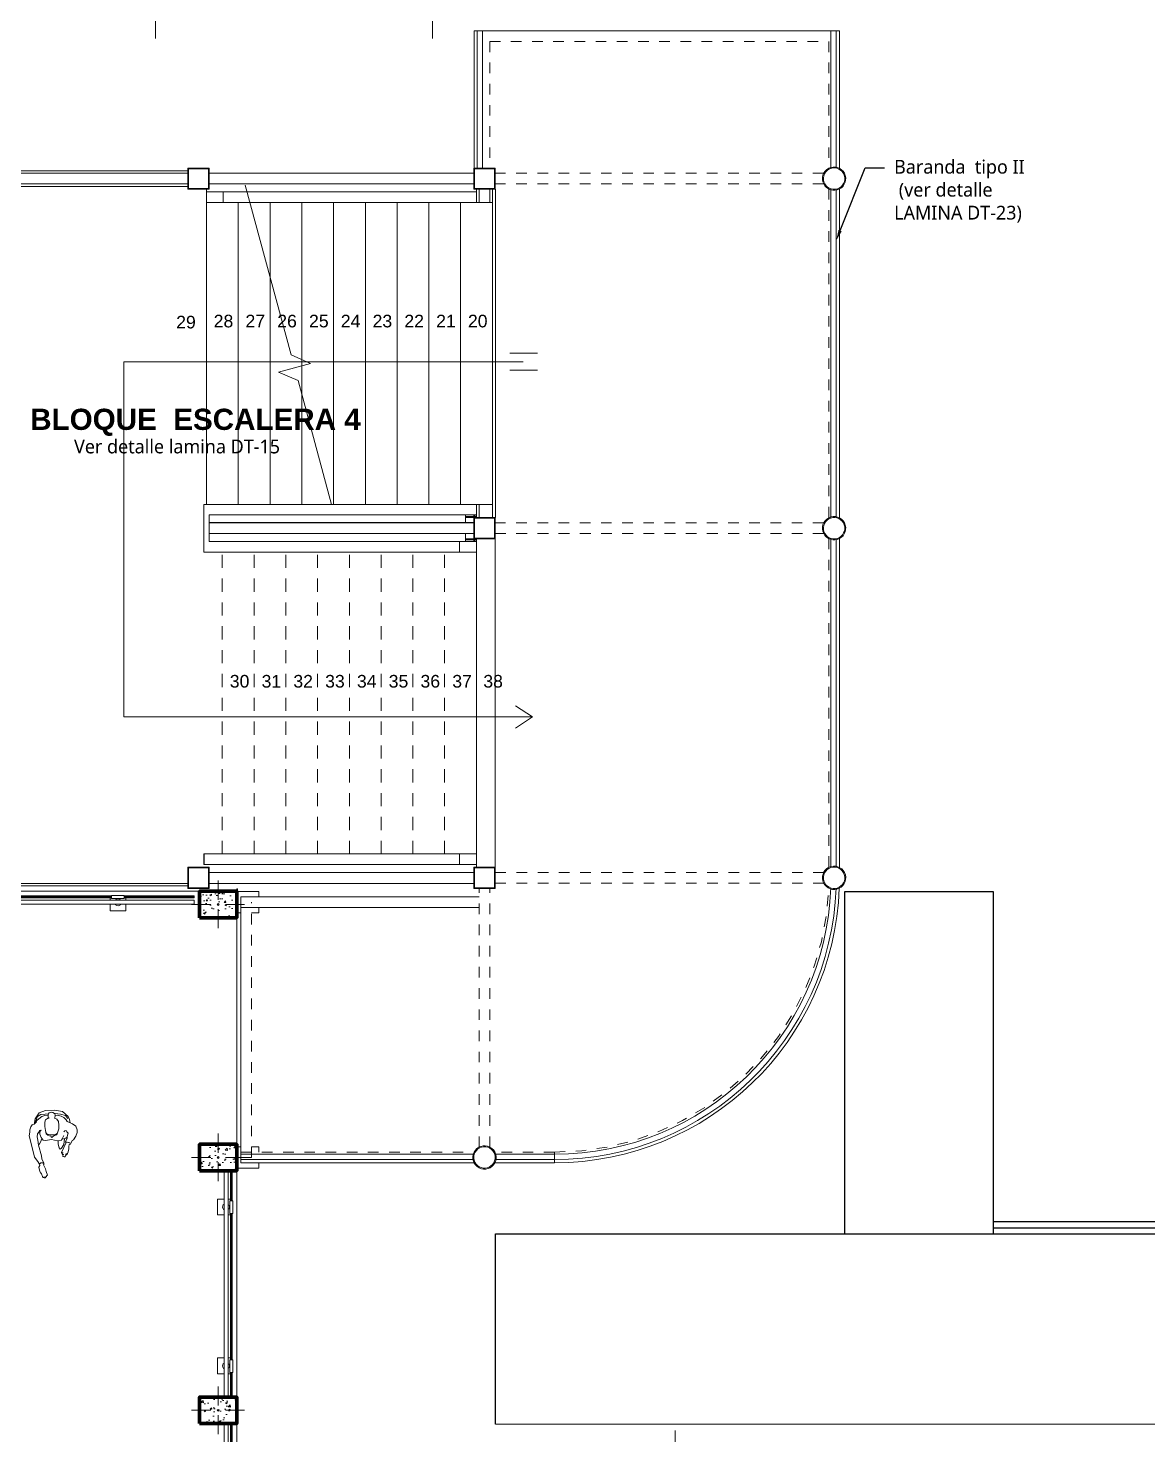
# Model space of a CAD drawing. Header units: metres. Extents: x 28 to 239, y -1 to 113.
# Drawn here: x 46.88 to 57.45, y 47.55 to 60.83 of the extents above; entities that cross this region are included whole.
import ezdxf
from ezdxf import colors
from ezdxf.entities.mleader import LeaderData, LeaderLine
from ezdxf.enums import TextEntityAlignment as Align
from ezdxf.math import Vec2, Vec3

# ---------------------------------------------------------------- set-up
doc = ezdxf.new("R2010")
doc.units = ezdxf.units.M
for name, pattern in [('DASHED2', [0.375, 0.25, -0.125]), ('RAYITAS2', [0.1875, 0.125, -0.0625]), ('Trazo pequeño', [3, 2, -1])]:
    doc.linetypes.add(name, pattern=pattern)
for name, color, linetype, lineweight in [('A-FLOR-HRAL', 11, 'Continuous', 9), ('COLUMNAS 50', 32, 'Continuous', 70), ('GRAFO 0 BLANCO', 7, 'Continuous', 0), ('GRAFO 02', 7, 'Continuous', 20), ('letras sr', 7, 'Continuous', 5), ('MK-LINEAS GENERALES', 7, 'Continuous', 0), ('PERSONAS', 8, 'Continuous', 0), ('Proyeccciones', 1, 'DASHED2', 18), ('S-STRS', 31, 'Continuous', 9), ('S-STRS-ANNO', 31, 'Continuous', 9), ('S-STRS-MBND', 31, 'Trazo pequeño', 9), ('Structural - Bearing_Pen_No__20', 1, 'Continuous', 0)]:
    doc.layers.add(name, color=color, linetype=linetype, lineweight=lineweight)
doc.styles.add('Arial_10', font='arial.ttf', dxfattribs={"height": 119.0625})
doc.styles.add('Generales', font='trebuc.ttf', dxfattribs={"height": 0.1})
doc.styles.add('TURBO_BASS', font='swisseb.ttf')

# ---------------------------------------------------------------- blocks, each defined once
blk = doc.blocks.new('columna pasillos')
at = {"layer": 'GRAFO 0 BLANCO'}
h = blk.add_hatch(dxfattribs=at)
h.set_pattern_fill('AR-CONC', color=256, scale=0.024, angle=-90)
h.set_pattern_definition([(320, (0, 0), (-0.015060515, -0.17214244), [0.018, -0.198]), (265, (0, 0), (0.18052611, 0.03330032), [0.0144, -0.1584]), (10.45144, (-0.00126, -0.01435), (0.1654656, -0.13884213), [0.01529765, -0.16827411]), (316.1842, (0.048, -7e-10), (-0.03972463, -0.25613792), [0.027, -0.297]), (6.63563, (0.0447, -0.02134), (0.23378846, -0.22431887), [0.02294648, -0.2524113]), (261.18416, (0.048, -7e-10), (0.23378846, -0.22431887), [0.0216, -0.2376]), (291, (0.036, -0.024), (-0.096628536, -0.14325769), [0.018, -0.198]), (236, (0.036, -0.024), (0.17403601, -0.05839568), [0.0144, -0.1584]), (341.45144, (0.02795, -0.03594), (0.07740747, -0.20165337), [0.01529765, -0.16827411]), (307.5, (0, 0), (0.079894525, -0.002918366), [0, -0.15648, 0, -0.1608, 0, -0.159]), (277.5, (0, 0), (0.09465881, -0.06313669), [0, -0.09168, 0, -0.15288, 0, -0.0606]), (237.5, (7e-10, 0.05352), (-0.005413171, -0.128117385), [0, -0.06, 0, -0.1872, 0, -0.2484]), (227.5, (1e-09, 0.07752), (0.024025194, -0.13996468), [0, -0.078, 0, -0.12432, 0, -0.1764])])
h.paths.add_polyline_path([(-235.535, 35.024), (-235.785, 35.024), (-235.785, 34.674), (-235.535, 34.674)])
h.paths.add_polyline_path([(-235.651, 34.849, -1), (-235.668, 34.849, -1)], flags=16)
at = {"layer": 'COLUMNAS 50', "color": 1, "linetype": 'Continuous', "lineweight": 9}
for p, q in [((-235.66, 35.099), (-235.66, 34.919)), ((-235.705, 34.849), (-235.885, 34.849)), ((-235.615, 34.849), (-235.435, 34.849)), ((-235.66, 34.779), (-235.66, 34.599))]:
    blk.add_line(p, q, dxfattribs=at)
at = {"layer": 'COLUMNAS 50', "linetype": 'Continuous'}
blk.add_lwpolyline([(-235.785, 35.024), (-235.535, 35.024), (-235.535, 34.674), (-235.785, 34.674)], close=True, dxfattribs=at)
at = {"layer": 'COLUMNAS 50', "color": 1, "linetype": 'Continuous', "lineweight": 9}
blk.add_circle((-235.66, 34.849), 0.00871, dxfattribs=at)
blk.add_point((-235.66, 34.849), dxfattribs=at)
blk = doc.blocks.new('A$C0C99268F')
at = {"color": 0, "linetype": 'ByBlock'}
for points in [[(0.202, 0.329), (0.193, 0.336), (0.191, 0.349), (0.204, 0.357), (0.215, 0.367), (0.234, 0.362), (0.251, 0.359), (0.264, 0.358), (0.298, 0.344), (0.311, 0.347), (0.352, 0.328), (0.397, 0.306), (0.404, 0.307), (0.397, 0.319), (0.413, 0.311), (0.419, 0.314), (0.415, 0.323), (0.432, 0.316), (0.436, 0.323), (0.434, 0.329), (0.439, 0.331), (0.438, 0.34), (0.408, 0.351), (0.422, 0.35), (0.418, 0.357), (0.409, 0.363), (0.391, 0.367), (0.363, 0.375), (0.34, 0.375), (0.322, 0.377), (0.318, 0.392), (0.284, 0.407), (0.279, 0.42), (0.244, 0.44), (0.21, 0.452), (0.184, 0.453), (0.15, 0.442), (0.126, 0.41), (0.115, 0.38), (0.104, 0.358), (0.089, 0.349), (0.068, 0.327), (0.056, 0.302), (0.047, 0.265), (0.051, 0.25)], [(0.119, 0.386), (0.086, 0.38), (0.057, 0.367), (0.012, 0.315), (0, 0.238), (0.003, 0.156), (0.023, 0.095), (0.079, 0.057), (0.133, 0.047)], [(0.031, 0.247), (0.036, 0.297), (0.048, 0.342), (0.077, 0.364)], [(0.052, 0.178), (0.049, 0.148), (0.059, 0.12), (0.081, 0.092), (0.096, 0.074), (0.108, 0.07), (0.128, 0.051), (0.137, 0.03), (0.156, 0.016), (0.184, 0.007), (0.207, 0.008), (0.24, 0), (0.289, 0.012), (0.441, 0.052), (0.482, 0.082), (0.5, 0.091), (0.507, 0.099), (0.52, 0.1), (0.537, 0.092), (0.577, 0.1), (0.598, 0.112), (0.59, 0.115), (0.633, 0.13), (0.634, 0.135), (0.629, 0.138), (0.638, 0.146), (0.638, 0.156), (0.628, 0.156), (0.628, 0.164), (0.619, 0.164), (0.612, 0.173), (0.578, 0.161), (0.552, 0.154), (0.516, 0.135), (0.511, 0.138), (0.5, 0.139), (0.457, 0.12), (0.431, 0.116), (0.328, 0.088), (0.281, 0.081), (0.25, 0.077), (0.221, 0.079), (0.206, 0.09), (0.191, 0.101), (0.188, 0.112), (0.199, 0.1), (0.224, 0.1), (0.258, 0.112), (0.281, 0.133), (0.285, 0.155), (0.275, 0.211), (0.287, 0.269), (0.284, 0.301), (0.264, 0.315), (0.238, 0.327)], [(0.271, 0.315), (0.264, 0.345), (0.255, 0.358)], [(0.27, 0.333), (0.323, 0.328), (0.357, 0.307), (0.366, 0.294), (0.354, 0.285), (0.318, 0.275), (0.29, 0.273)], [(0.3, 0.347), (0.3, 0.36), (0.305, 0.375), (0.31, 0.385)], [(0.113, 0.057), (0.083, 0.068), (0.059, 0.079), (0.04, 0.111), (0.036, 0.151), (0.033, 0.181)], [(0.22, 0.264), (0.228, 0.249), (0.232, 0.232), (0.231, 0.217), (0.231, 0.199), (0.227, 0.183), (0.221, 0.167), (0.211, 0.163)], [(0.271, 0.116), (0.293, 0.111), (0.315, 0.099), (0.323, 0.092)], [(0.505, 0.101), (0.496, 0.111), (0.497, 0.129), (0.503, 0.133)]]:
    blk.add_lwpolyline(points, dxfattribs=at)
blk.add_lwpolyline([(0.258, 0.215), (0.251, 0.221), (0.244, 0.229), (0.238, 0.239), (0.232, 0.26), (0.214, 0.269), (0.175, 0.28), (0.141, 0.28), (0.105, 0.276), (0.085, 0.262), (0.076, 0.25), (0.073, 0.239), (0.069, 0.242), (0.053, 0.246), (0.042, 0.245), (0.03, 0.239), (0.022, 0.224), (0.017, 0.208), (0.023, 0.189), (0.036, 0.181), (0.055, 0.18), (0.068, 0.181), (0.073, 0.189), (0.077, 0.172), (0.091, 0.156), (0.112, 0.148), (0.154, 0.147), (0.191, 0.154), (0.223, 0.161), (0.236, 0.176), (0.242, 0.191), (0.244, 0.204), (0.251, 0.208)], close=True, dxfattribs=at)
blk = doc.blocks.new('A$C7148350E')
at = {"rotation": 270}
blk.add_blockref('A$C0C99268F', (0, 0.638), dxfattribs=at)
blk = doc.blocks.new('Barandilla - 50 x 12mm-V28-Nivel 1')
at = {"layer": 'A-FLOR-HRAL'}
for p, q in [((-27, 93), (-88, 93)), ((-88, 93), (-88, 18)), ((-88, 18), (-88, -57)), ((34, 93), (13, 93)), ((25, 3), (25, 34)), ((27, 79), (57, 79)), ((27, 79), (27, -40)), ((57, 79), (57, -40)), ((-88, -57), (-27, -57)), ((13, -57), (34, -57)), ((57, -40), (27, -40))]:
    blk.add_line(p, q, dxfattribs=at)
for centre, radius, start, end in [((-1, 18), 39.4, 144.0345, 215.4043), ((-19, -78), 120, 93.5099, 96.3187), ((-19, -78), 120, 68.282, 74.2297), ((-18, 114), 120, 285.2948, 291.1568), ((-18, 114), 120, 263.1201, 266.0418)]:
    blk.add_arc(centre, radius, start, end, dxfattribs=at)
blk = doc.blocks.new('Barandilla - 50 x 12mm-V29-Nivel 1')
at = {"layer": 'A-FLOR-HRAL'}
for p, q in [((-27, 93), (-88, 93)), ((-88, 93), (-88, 18)), ((-88, 18), (-88, -57)), ((34, 93), (13, 93)), ((25, 3), (25, 34)), ((27, 79), (57, 79)), ((27, 79), (27, -40)), ((57, 79), (57, -40)), ((-88, -57), (-27, -57)), ((13, -57), (34, -57)), ((57, -40), (27, -40))]:
    blk.add_line(p, q, dxfattribs=at)
for centre, radius, start, end in [((-1, 18), 39.4, 144.0345, 215.4043), ((-19, -78), 120, 93.584, 96.3187), ((-19, -78), 120, 68.282, 74.1525), ((-18, 114), 120, 285.3761, 291.1568), ((-18, 114), 120, 263.1201, 265.9625)]:
    blk.add_arc(centre, radius, start, end, dxfattribs=at)
blk = doc.blocks.new('Barandilla - Barandilla-637787-Nivel 1')
at = {"layer": 'A-FLOR-HRAL'}
for p, q in [((36367, 44338), (35746, 44338)), ((36367, 44330), (35746, 44330)), ((36367, 44328), (35746, 44328)), ((36367, 44320), (35746, 44320)), ((38646, 44299), (35746, 44299)), ((35746, 44259), (38646, 44259)), ((37867, 44338), (36486, 44338)), ((37867, 44330), (36486, 44330)), ((37867, 44328), (36486, 44328)), ((37867, 44320), (36486, 44320)), ((38646, 44338), (37986, 44338)), ((38646, 44330), (37986, 44330)), ((38646, 44328), (37986, 44328)), ((38646, 44320), (37986, 44320)), ((38646, 44338), (38646, 44330)), ((38646, 44330), (38646, 44328)), ((38646, 44328), (38646, 44320)), ((38646, 44299), (38646, 44259))]:
    blk.add_line(p, q, dxfattribs=at)
at = {"rotation": 89.99999999999984}
for name, p in [('Barandilla - 50 x 12mm-V28-Nivel 1', (36446, 44286)), ('Barandilla - 50 x 12mm-V29-Nivel 1', (37946, 44286))]:
    blk.add_blockref(name, p, dxfattribs=at)
blk = doc.blocks.new('Barandilla - 50 x 12mm-V13-Nivel 2')
at = {"layer": 'A-FLOR-HRAL'}
for p, q in [((-27, 93), (-88, 93)), ((-88, 93), (-88, 18)), ((-88, 18), (-88, -57)), ((34, 93), (13, 93)), ((25, 3), (25, 34)), ((27, 79), (57, 79)), ((27, 79), (27, -40)), ((57, 79), (57, -40)), ((-88, -57), (-27, -57)), ((13, -57), (34, -57)), ((57, -40), (27, -40))]:
    blk.add_line(p, q, dxfattribs=at)
for centre, radius, start, end in [((-1, 18), 39.4, 144.0345, 215.4043), ((-19, -78), 120, 93.5424, 96.3187), ((-19, -78), 120, 68.282, 74.1525), ((-18, 114), 120, 285.3761, 291.1568), ((-18, 114), 120, 263.1201, 266.0112)]:
    blk.add_arc(centre, radius, start, end, dxfattribs=at)
blk = doc.blocks.new('Barandilla - 50 x 12mm-V14-Nivel 2')
at = {"layer": 'A-FLOR-HRAL'}
for p, q in [((-27, 93), (-88, 93)), ((-88, 93), (-88, 18)), ((-88, 18), (-88, -57)), ((34, 93), (13, 93)), ((25, 3), (25, 34)), ((27, 79), (57, 79)), ((27, 79), (27, -40)), ((57, 79), (57, -40)), ((-88, -57), (-27, -57)), ((13, -57), (34, -57)), ((57, -40), (27, -40))]:
    blk.add_line(p, q, dxfattribs=at)
for centre, radius, start, end in [((-1, 18), 39.4, 144.0345, 215.4043), ((-19, -78), 120, 93.584, 96.3187), ((-19, -78), 120, 68.282, 74.2079), ((-18, 114), 120, 285.3267, 291.1568), ((-18, 114), 120, 263.1201, 265.9625)]:
    blk.add_arc(centre, radius, start, end, dxfattribs=at)
blk = doc.blocks.new('Barandilla - Barandilla-559761-Nivel 2')
at = {"layer": 'A-FLOR-HRAL'}
for p, q in [((44612, 64681), (44612, 62556)), ((44652, 62556), (44652, 64681)), ((44673, 64408), (44673, 64681)), ((44681, 64408), (44681, 64681)), ((44682, 64408), (44682, 64681)), ((44690, 64408), (44690, 64681)), ((44673, 62908), (44673, 64289)), ((44681, 62908), (44681, 64289)), ((44682, 62908), (44682, 64289)), ((44690, 62908), (44690, 64289)), ((44673, 62556), (44673, 62789)), ((44681, 62556), (44681, 62789)), ((44682, 62556), (44682, 62789)), ((44690, 62556), (44690, 62789))]:
    blk.add_line(p, q, dxfattribs=at)
at = {"extrusion": (0, 0, -1), "zscale": -1, "rotation": 180}
for name, p in [('Barandilla - 50 x 12mm-V14-Nivel 2', (-44638, 64368)), ('Barandilla - 50 x 12mm-V13-Nivel 2', (-44638, 62868))]:
    blk.add_blockref(name, p, dxfattribs=at)

msp = doc.modelspace()

# ---------------------------------------------------------------- linework, layer by layer
msp.add_line((48.539, 53.03), (48.539, 52.93))
at = {"color": 9, "true_color": 0xc7c8ca}
for p, q in [((75.26, 49.558), (55.991, 49.558)), ((51.293, 49.443), (90.857, 49.443)), ((51.293, 47.648), (51.293, 49.443)), ((75.26, 49.498), (55.991, 49.498))]:
    msp.add_line(p, q, dxfattribs=at)
msp.add_lwpolyline([(54.591, 49.443), (54.591, 52.677), (55.991, 52.677), (55.991, 49.443)], dxfattribs=at)
at = {"layer": 'COLUMNAS 50', "color": 1, "linetype": 'Continuous', "lineweight": 5}
msp.add_line((50.699, 60.908), (50.699, 60.728), dxfattribs=at)
at = {"layer": 'GRAFO 0 BLANCO'}
for p, q in [((51.091, 60.8), (54.539, 60.8)), ((54.459, 60.8), (54.459, 59.503)), ((54.509, 60.8), (54.509, 59.503)), ((54.539, 60.8), (54.539, 59.503)), ((54.459, 59.308), (54.459, 56.203)), ((54.509, 59.308), (54.509, 56.203)), ((54.539, 59.308), (54.539, 56.203)), ((51.291, 56.055), (51.291, 52.855)), ((54.459, 56.008), (54.459, 52.903)), ((54.509, 56.008), (54.509, 52.903)), ((54.539, 56.008), (54.539, 52.903)), ((45.839, 52.73), (48.389, 52.73)), ((51.089, 52.752), (48.589, 52.752)), ((48.5, 52.678), (45.488, 52.678)), ((48.889, 50.115), (48.889, 52.625)), ((48.85, 52.428), (48.85, 50.29)), ((48.889, 50.195), (51.092, 50.195)), ((48.889, 50.145), (51.092, 50.145)), ((48.889, 50.115), (51.092, 50.115))]:
    msp.add_line(p, q, dxfattribs=at)
for radius in [2.61, 2.66, 2.69]:
    msp.add_arc((51.85, 52.805), radius, 270.0075, 357.9097, dxfattribs=at)
at = {"layer": 'GRAFO 02'}
for p, q in [((48.85, 38.403), (48.85, 50.04)), ((62.843, 47.648), (51.293, 47.648)), ((52.989, 46.198), (52.989, 47.588))]:
    msp.add_line(p, q, dxfattribs=at)
at = {"layer": 'MK-LINEAS GENERALES', "color": 7, "linetype": 'Continuous'}
for p, q in [((51.091, 60.8), (51.091, 59.505)), ((51.121, 60.8), (51.121, 59.505)), ((51.171, 60.8), (51.171, 59.505)), ((48.589, 59.505), (48.389, 59.505)), ((48.389, 59.505), (48.389, 59.305)), ((48.583, 59.499), (48.395, 59.499)), ((48.395, 59.499), (48.395, 59.311)), ((48.583, 59.311), (48.583, 59.499)), ((48.589, 59.305), (48.589, 59.505)), ((51.089, 59.505), (51.089, 59.305)), ((51.289, 59.505), (51.089, 59.505)), ((51.095, 59.499), (51.095, 59.311)), ((51.283, 59.499), (51.095, 59.499)), ((51.283, 59.355), (51.283, 59.499)), ((51.289, 59.305), (51.289, 59.505)), ((48.389, 59.48), (45.839, 59.48)), ((45.839, 59.455), (48.389, 59.455)), ((48.589, 59.455), (51.089, 59.455)), ((45.839, 59.355), (48.389, 59.355)), ((48.395, 59.33), (45.839, 59.33)), ((48.589, 59.305), (48.389, 59.305)), ((48.395, 59.311), (48.583, 59.311)), ((48.564, 56.33), (48.564, 59.311)), ((48.564, 59.28), (51.114, 59.28)), ((48.589, 59.355), (51.089, 59.355)), ((48.724, 59.18), (48.724, 59.28)), ((51.289, 59.305), (51.089, 59.305)), ((51.095, 59.311), (51.283, 59.311)), ((51.114, 59.305), (51.114, 59.18)), ((51.139, 59.18), (51.139, 59.305)), ((51.239, 59.305), (51.239, 59.18)), ((51.264, 59.305), (51.264, 56.205)), ((51.283, 59.311), (51.283, 59.355)), ((51.294, 59.305), (51.294, 56.205)), ((48.564, 59.18), (51.264, 59.18)), ((48.865, 59.18), (48.865, 56.33)), ((49.165, 59.18), (49.165, 56.33)), ((49.465, 59.18), (49.465, 56.33)), ((49.765, 59.18), (49.765, 56.33)), ((50.065, 59.18), (50.065, 56.33)), ((50.365, 59.18), (50.365, 56.33)), ((50.665, 59.18), (50.665, 56.33)), ((50.964, 59.18), (50.964, 56.33)), ((48.539, 56.33), (51.264, 56.33)), ((48.539, 55.88), (48.539, 56.33)), ((51.114, 56.33), (51.114, 56.205)), ((51.139, 56.205), (51.139, 56.33)), ((48.589, 56.23), (51.114, 56.23)), ((48.589, 55.98), (48.589, 56.23)), ((51.009, 56.159), (51.009, 56.23)), ((51.114, 56.214), (51.009, 56.214)), ((51.289, 56.205), (51.009, 56.205)), ((51.089, 56.23), (51.089, 55.98)), ((51.283, 56.199), (51.095, 56.199)), ((51.095, 56.199), (51.095, 56.011)), ((51.098, 56.214), (51.098, 56.23)), ((51.283, 56.155), (51.283, 56.199)), ((51.289, 56.005), (51.289, 56.205)), ((48.589, 56.159), (51.089, 56.159)), ((48.589, 56.155), (51.089, 56.155)), ((48.589, 56.055), (51.089, 56.055)), ((51.009, 55.98), (51.009, 56.055)), ((51.283, 56.011), (51.283, 56.155)), ((51.114, 55.98), (48.589, 55.98)), ((50.954, 55.88), (50.954, 55.98)), ((51.289, 56.005), (51.009, 56.005)), ((51.114, 55.996), (51.009, 55.996)), ((51.095, 56.011), (51.283, 56.011)), ((51.098, 55.996), (51.098, 55.98)), ((51.114, 56.005), (51.114, 52.905)), ((51.114, 55.88), (48.539, 55.88)), ((51.114, 53.03), (48.539, 53.03)), ((50.954, 53.03), (50.954, 52.93)), ((48.589, 52.905), (48.389, 52.905)), ((48.389, 52.905), (48.389, 52.705)), ((48.395, 52.899), (48.395, 52.711)), ((48.583, 52.899), (48.395, 52.899)), ((51.114, 52.93), (48.539, 52.93)), ((48.583, 52.755), (48.583, 52.899)), ((48.589, 52.755), (48.589, 52.905)), ((51.089, 52.855), (48.589, 52.855)), ((51.289, 52.905), (51.089, 52.905)), ((51.089, 52.905), (51.089, 52.705)), ((51.283, 52.899), (51.095, 52.899)), ((51.095, 52.899), (51.095, 52.711)), ((51.283, 52.755), (51.283, 52.899)), ((51.289, 52.755), (51.289, 52.905)), ((48.389, 52.752), (45.839, 52.752)), ((48.583, 52.711), (48.583, 52.755)), ((48.589, 52.705), (48.589, 52.755)), ((51.283, 52.711), (51.283, 52.755)), ((51.289, 52.705), (51.289, 52.755)), ((48.589, 52.705), (48.389, 52.705)), ((48.395, 52.711), (48.583, 52.711)), ((48.85, 52.45), (48.85, 52.7)), ((48.85, 52.7), (48.859, 52.7)), ((48.859, 52.45), (48.859, 52.7)), ((49.059, 52.675), (48.859, 52.675)), ((48.889, 52.625), (51.139, 52.625)), ((49.059, 52.625), (49.059, 52.675)), ((51.289, 52.705), (51.089, 52.705)), ((51.098, 52.626), (51.089, 52.626)), ((51.095, 52.711), (51.283, 52.711)), ((48.859, 52.475), (48.889, 52.475)), ((48.889, 52.525), (51.139, 52.525)), ((48.989, 52.475), (49.059, 52.475)), ((49.059, 52.475), (49.059, 52.525)), ((48.85, 52.45), (48.859, 52.45)), ((48.85, 50.04), (48.85, 50.29)), ((48.85, 50.29), (48.859, 50.29)), ((48.859, 50.04), (48.859, 50.29)), ((48.889, 50.265), (48.859, 50.265)), ((49.059, 50.265), (48.989, 50.265)), ((49.059, 50.215), (49.059, 50.265)), ((48.859, 50.065), (49.059, 50.065)), ((48.989, 50.165), (48.889, 50.165)), ((49.059, 50.065), (49.059, 50.115)), ((51.85, 50.195), (51.287, 50.195)), ((51.85, 50.145), (51.287, 50.145)), ((51.85, 50.115), (51.287, 50.115)), ((48.85, 50.04), (48.859, 50.04))]:
    msp.add_line(p, q, dxfattribs=at)
at = {"layer": 'MK-LINEAS GENERALES', "color": 7, "linetype": 'RAYITAS2'}
for p, q in [((48.714, 53.03), (48.714, 55.88)), ((49.014, 53.03), (49.014, 55.88)), ((49.314, 53.03), (49.314, 55.88)), ((49.614, 53.03), (49.614, 55.88)), ((49.914, 53.03), (49.914, 55.88)), ((50.214, 53.03), (50.214, 55.88)), ((50.513, 53.03), (50.513, 55.88)), ((50.813, 53.03), (50.813, 55.88))]:
    msp.add_line(p, q, dxfattribs=at)
at = {"layer": 'MK-LINEAS GENERALES', "color": 7, "linetype": 'Continuous'}
for centre, radius, start, end in [((54.489, 59.405), 0.11, 297.1422, 297.1115), ((54.489, 59.405), 0.101, 299.5616, 299.5277), ((54.489, 56.105), 0.11, 297.1422, 297.1115), ((54.489, 56.105), 0.101, 299.5616, 299.5277), ((54.489, 52.805), 0.11, 296.1189, 296.0652), ((54.489, 52.805), 0.101, 298.643, 298.5827), ((51.189, 50.165), 0.11, 332.8656, 332.8202), ((51.189, 50.165), 0.101, 330.447, 330.4)]:
    msp.add_arc(centre, radius, start, end, dxfattribs=at)
at = {"layer": 'Proyeccciones', "linetype": 'DASHED2', "lineweight": 9, "ltscale": 0.4}
for p, q in [((51.239, 60.7), (54.439, 60.7)), ((51.239, 60.7), (51.239, 59.505)), ((54.439, 60.7), (54.439, 59.503)), ((51.289, 59.455), (54.392, 59.455)), ((51.289, 59.355), (54.392, 59.355)), ((54.439, 59.308), (54.439, 56.203)), ((51.289, 56.155), (54.392, 56.155)), ((51.289, 56.055), (54.392, 56.055)), ((54.392, 56.055), (51.289, 56.055)), ((54.439, 56.008), (54.439, 52.903)), ((54.392, 52.855), (51.283, 52.855)), ((54.392, 52.755), (51.283, 52.755)), ((51.139, 50.263), (51.139, 52.705)), ((51.239, 50.263), (51.239, 52.705)), ((48.989, 50.165), (48.989, 52.575)), ((48.889, 50.215), (51.092, 50.215)), ((51.85, 50.215), (51.277, 50.215))]:
    msp.add_line(p, q, dxfattribs=at)
at = {"layer": 'Proyeccciones'}
msp.add_line((51.85, 50.215), (51.85, 50.115), dxfattribs=at)
at = {"layer": 'Proyeccciones', "linetype": 'DASHED2', "lineweight": 9, "ltscale": 0.4}
msp.add_arc((51.85, 52.805), 2.59, 270.0072, 357.87, dxfattribs=at)
at = {"layer": 'S-STRS'}
for p, q in [((51.555, 57.677), (47.786, 57.677)), ((47.786, 54.323), (47.786, 57.677)), ((51.43, 57.758), (51.69, 57.758)), ((51.43, 57.596), (51.69, 57.596)), ((51.641, 54.323), (47.786, 54.323)), ((51.641, 54.325), (51.483, 54.429)), ((51.641, 54.323), (51.483, 54.219))]:
    msp.add_line(p, q, dxfattribs=at)
at = {"layer": 'S-STRS-MBND', "linetype": 'Continuous'}
for p, q in [((48.93, 59.343), (49.363, 57.741)), ((49.547, 57.661), (49.245, 57.579)), ((49.363, 57.741), (49.547, 57.661)), ((49.245, 57.579), (49.429, 57.5)), ((49.429, 57.5), (49.745, 56.33))]:
    msp.add_line(p, q, dxfattribs=at)
at = {"layer": 'Structural - Bearing_Pen_No__20', "linetype": 'Continuous'}
msp.add_line((48.083, 60.908), (48.083, 60.728), dxfattribs=at)

# ---------------------------------------------------------------- block references
at = {"layer": 'A-FLOR-HRAL', "xscale": 0.001, "yscale": 0.001, "zscale": 0.001}
for name, p in [('Barandilla - Barandilla-637787-Nivel 1', (9.802, 8.296)), ('Barandilla - Barandilla-559761-Nivel 2', (4.119, -14.653)), ('Barandilla - Barandilla-559761-Nivel 2', (4.119, -17.028))]:
    msp.add_blockref(name, p, dxfattribs=at)
at = {"layer": 'COLUMNAS 50', "rotation": 90}
for p in [(83.524, 288.213), (83.524, 285.825), (83.524, 283.438)]:
    msp.add_blockref('columna pasillos', p, dxfattribs=at)
at = {"layer": 'PERSONAS'}
msp.add_blockref('A$C7148350E', (46.891, 49.972), dxfattribs=at)

# ---------------------------------------------------------------- texts
at = {"layer": 'letras sr', "style": 'TURBO_BASS'}
msp.add_text('BLOQUE  ESCALERA 4', height=0.2, dxfattribs=at).set_placement((48.461, 57.033), align=Align.CENTER)
at = {"layer": 'letras sr', "insert": (47.315, 57.158), "char_height": 0.115, "attachment_point": 1, "style": 'Generales'}
msp.add_mtext('{\\H1.13043x; \\PVer detalle lamina DT-15}', dxfattribs=at)
at = {"layer": 'S-STRS-ANNO', "char_height": 0.1191, "attachment_point": 1, "line_spacing_factor": 0.941778, "style": 'Arial_10'}
for s, insert, width in [('29', (48.279, 58.11), 0.21978), ('28', (48.633, 58.12), 0.10989), ('27', (48.933, 58.12), 0.10989), ('26', (49.233, 58.12), 0.10989), ('25', (49.533, 58.12), 0.10989), ('24', (49.833, 58.12), 0.10989), ('23', (50.133, 58.12), 0.10989), ('22', (50.433, 58.12), 0.10989), ('21', (50.733, 58.12), 0.10989), ('20', (51.033, 58.12), 0.10989), ('30', (48.785, 54.72), 0.21978), ('31', (49.085, 54.72), 0.21978), ('32', (49.385, 54.72), 0.21978), ('33', (49.685, 54.72), 0.21978), ('34', (49.985, 54.72), 0.21978), ('35', (50.285, 54.72), 0.21978), ('36', (50.585, 54.72), 0.21978), ('37', (50.885, 54.72), 0.21978), ('38', (51.178, 54.72), 0.21978)]:
    msp.add_mtext(s, dxfattribs=dict(at, insert=insert, width=width))

# ---------------------------------------------------------------- leaders
at = {"layer": 'letras sr'}
ml = msp.add_multileader_mtext('Standard', dxfattribs=at)
ml.set_content('{\\H1.13043x;Baranda  tipo II\\P (ver detalle\\PLAMINA DT-23)} ', color=256, style='Generales')
ml.set_leader_properties()
ml.build(insert=Vec2(0, 0))
ml.multileader.update_dxf_attribs({"text_right_attachment_type": 6, "dogleg_length": 0.36, "arrow_head_size": 0.1})
ctx = ml.context
ctx.base_point, ctx.char_height, ctx.arrow_head_size, ctx.landing_gap_size, ctx.plane_origin = Vec3(54.966, 59.506), 0.115, 0.1, 0.09, Vec3(54.124, 59.27)
ctx.right_attachment = 6
notes = []
notes.append((ctx, [(0, (1, 1, 0), (54.783, 59.506), (1, 0), 0.183, [(0, [(54.509, 58.821)], 0, [])])]))
ctx.mtext.insert, ctx.mtext.flow_direction = Vec3(55.056, 59.582), 5
for ctx, leaders in notes:
    for number, flags, end, landing, length, lines in leaders:
        leader = LeaderData()
        leader.index, (leader.has_last_leader_line, leader.has_dogleg_vector, leader.attachment_direction) = number, flags
        leader.last_leader_point, leader.dogleg_vector, leader.dogleg_length = Vec3(end), Vec3(landing), length
        for number, points, colour, breaks in lines:
            line = LeaderLine()
            line.index, line.vertices, line.color, line.breaks = number, Vec3.list(points), colors.encode_raw_color(colour), breaks
            leader.lines.append(line)
        ctx.leaders.append(leader)

doc.saveas('drawing.dxf')
